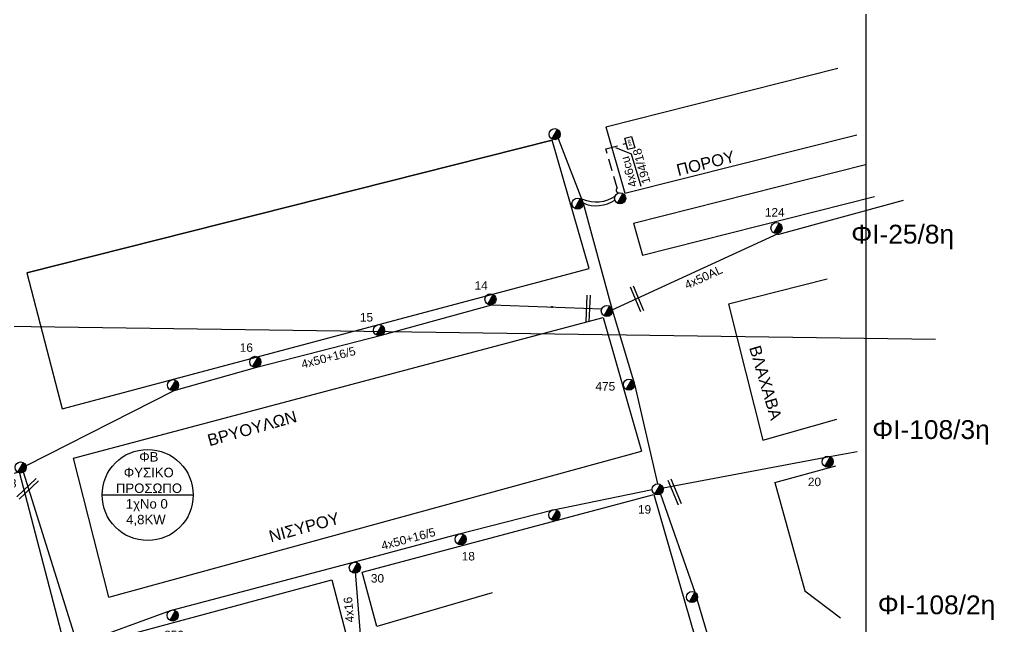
# Model space of a CAD drawing. Header units: millimetres. Extents: x 1091 to 3521, y 1177 to 2968.
# Drawn here: x 3194.7 to 3401.6, y 2439.7 to 2568.7 of the extents above; entities that cross this region are included whole.
import ezdxf
from ezdxf.enums import TextEntityAlignment as Align

# ---------------------------------------------------------------- set-up
doc = ezdxf.new("R2010")
doc.units = ezdxf.units.MM
doc.linetypes.add('DASHED', pattern=[19.05, 12.7, -6.35])
for name, color, linetype, lineweight in [('4x50+16_5', 7, 'Continuous', 30), ('Άγνωστα', 7, 'Continuous', 30), ('Γυμνά εναέρια ΧΤ (3Φ)   4x16CU', 7, 'Continuous', 30), ('Γυμνά εναέρια ΧΤ (3Φ) 4x50AL', 7, 'Continuous', 30), ('Γυμνά εναέρια ΧΤ και ΦΟΠ (3Φ)   4x50+16AL', 7, 'Continuous', 30), ('Καλώδια ΧΤ   3x150+50CU', 7, 'DASHED', 30), ('Υπόγεια καλώδια Παροχών ΧΤ   4x50AL', 7, 'DASHED', 30)]:
    doc.layers.add(name, color=color, linetype=linetype, lineweight=lineweight)
for name, color, linetype in [('Pillar OTE', 7, 'Continuous'), ('TEXT ΚΑΛΩΔΙΩΝ', 7, 'Continuous'), ('ΑΓΝΩΣΤΟ ΕΝΑΕΡΙΟ ΚΑΛΩΔΙΟ', 7, 'Continuous'), ('Επιγραφές - Σχήματα', 7, 'Continuous'), ('Στύλος ΦΜ', 7, 'Continuous'), ('Στύλος ΦΜ @ 1', 7, 'Continuous'), ('Συνδέσεις', 7, 'Continuous'), ('Τομή', 7, 'Continuous'), ('Υπόβαθρο ΔΕΗ', 7, 'Continuous')]:
    doc.layers.add(name, color=color, linetype=linetype)
doc.styles.add('arial', font='arial.ttf')
doc.styles.get("Standard").update_dxf_attribs({"font": 'arial.ttf', "height": 1.8})
doc.linetypes.add('SYN_LINE', pattern='A,0.5,-0.0001,["/\\/\\/\\/",Standard,S=0.1,R=0,X=0,Y=-0.05],-0.25', length=0.7501)
doc.dimstyles.new('ISO-25', dxfattribs={"dimtxt": 2.5, "dimasz": 2.5, "dimexe": 1.25, "dimexo": 0.625, "dimtad": 1, "dimtxsty": 'Standard', "dimcen": 2.5, "dimadec": 0, "dimazin": 0, "dimtfac": 1, "dimtmove": 0, "dimatfit": 3, "dimfxl": 1, "dimarcsym": 0})

# ---------------------------------------------------------------- blocks, each defined once
blk = doc.blocks.new('ΥΠΑΡΧΩΝ ΤΣΙΜΕΝΤΕΝΙΟΣ ΣΤΥΛΟΣ')
at = {"layer": 'Στύλος ΦΜ'}
blk.add_hatch(color=7, dxfattribs=at).paths.add_polyline_path([(-1.29, -2.28, 0.574793), (2.62, 0, 0.268822), (1.3, 2.27)])
at = {"layer": 'Στύλος ΦΜ', "color": 7}
blk.add_line((-1.29, -2.28), (1.3, 2.27), dxfattribs=at)
blk.add_circle((0, 0), 2.62, dxfattribs=at)
at = {"layer": 'Στύλος ΦΜ', "flags": 4}
for tag, p in [('ΑΡΙΘΜΟΣ', (-4.68, 8.05)), ('ΤΥΠΟΣ', (-4.91, 3.03))]:
    blk.add_attdef(tag, p, '', height=4, dxfattribs=at)
blk = doc.blocks.new('ΤΟΜΗ')
at = {"layer": 'Τομή', "ltscale": 40}
for p, q in [((11.33, -0.65), (-11.4, -0.65)), ((11.33, -3.42), (-11.4, -3.42))]:
    blk.add_line(p, q, dxfattribs=at)
blk = doc.blocks.new('_ΣΥΝΔΕΣΗ')
at = {"layer": 'Συνδέσεις', "linetype": 'SYN_LINE', "ltscale": 40}
blk.add_hatch(color=256, dxfattribs=at).paths.add_polyline_path([(0.5, -0.01, 1), (-0.5, -0.01, 1)])
at = {"layer": 'Συνδέσεις'}
blk.add_circle((0, -0.01), 0.5, dxfattribs=at)
blk = doc.blocks.new('PILLAR ΟΤΕ')
at = {"layer": 'Pillar OTE', "ltscale": 40}
blk.add_lwpolyline([(-3.31, 2.02), (3.39, 2.02), (3.39, -1.99), (-3.31, -1.99)], close=True, dxfattribs=at)
at = {"layer": 'Pillar OTE', "insert": (-1.81, 0.71), "char_height": 1.3575, "width": 109.961, "attachment_point": 1}
blk.add_mtext('{\\fArial|b1|i0|c161|p34;OTE}', dxfattribs=at)

msp = doc.modelspace()

# ---------------------------------------------------------------- linework, layer by layer
at = {"lineweight": -3, "ltscale": 0.2}
msp.add_line((3212.27, 2467.61), (3231.6, 2467.61), dxfattribs=at)
msp.add_circle((3221.94, 2467.61), 9.67, dxfattribs=at)
at = {"layer": '4x50+16_5', "color": 2, "lineweight": -3, "ltscale": 0.1}
msp.add_lwpolyline([(3196.07, 2473.84), (3227.55, 2489.79), (3245.16, 2494.78), (3271.63, 2501.59), (3295.02, 2508.04), (3318.38, 2507.14)], dxfattribs=at)
at = {"layer": '4x50+16_5', "color": 133, "lineweight": -3, "ltscale": 0.1}
msp.add_lwpolyline([(3207, 2435.86), (3226.81, 2443.1), (3265.65, 2453.31), (3288.08, 2459.33), (3307.78, 2464.42), (3329.12, 2468.76)], dxfattribs=at)
at = {"layer": 'Άγνωστα', "lineweight": -3, "ltscale": 0.1}
msp.add_lwpolyline([(3374.53, 1943.19), (1101.31, 1943.19), (1101.31, 2954.7), (3374.53, 2954.7)], close=True, dxfattribs=at)
at = {"layer": 'Άγνωστα', "color": 133, "linetype": 'SYN_LINE', "lineweight": -3, "ltscale": 8}
msp.add_lwpolyline([(3321.2, 2531.07), (3321.17, 2531.06, -0.261407), (3314.41, 2530.43), (3314.18, 2530.25)], format="xyb", dxfattribs=at)
msp.add_arc((3317.23, 2536), 6.93, 246.0361, 304.6349, dxfattribs=at)
at = {"layer": 'ΑΓΝΩΣΤΟ ΕΝΑΕΡΙΟ ΚΑΛΩΔΙΟ', "color": 133, "lineweight": -3, "ltscale": 0.1}
for points in [[(3309.11, 2543.34), (3314.42, 2529.66), (3320.64, 2506.95), (3325.35, 2491.14), (3330.21, 2470)], [(3330.89, 2467.81), (3338.17, 2446.94), (3347.42, 2415.58)]]:
    msp.add_lwpolyline(points, dxfattribs=at)
at = {"layer": 'ΑΓΝΩΣΤΟ ΕΝΑΕΡΙΟ ΚΑΛΩΔΙΟ', "color": 30, "lineweight": -3, "ltscale": 0.1}
msp.add_lwpolyline([(3331.44, 2469.11), (3365.67, 2475.61), (3372.63, 2476.82)], dxfattribs=at)
at = {"layer": 'Γυμνά εναέρια ΧΤ (3Φ)   4x16CU', "color": 133, "linetype": 'SYN_LINE', "lineweight": -3, "ltscale": 10}
msp.add_lwpolyline([(3265.95, 2452.17), (3267.49, 2432.72)], dxfattribs=at)
at = {"layer": 'Γυμνά εναέρια ΧΤ (3Φ) 4x50AL', "color": 1, "lineweight": -3, "ltscale": 0.1}
for points in [[(3355.79, 2522.99), (3382.49, 2530.28)], [(3320.64, 2506.95), (3355.86, 2523.2)]]:
    msp.add_lwpolyline(points, dxfattribs=at)
at = {"layer": 'Γυμνά εναέρια ΧΤ και ΦΟΠ (3Φ)   4x50+16AL', "color": 27, "lineweight": -3, "ltscale": 0.1}
msp.add_lwpolyline([(3214.39, 2405.42), (3207, 2435.86), (3195.57, 2472.46)], dxfattribs=at)
at = {"layer": 'Καλώδια ΧΤ   3x150+50CU', "color": 133, "linetype": 'DASHED', "lineweight": -3, "ltscale": 0.2}
msp.add_lwpolyline([(3322.16, 2531.81, -0.785832), (3321.68, 2532.86), (3319.3, 2541.14), (3323.62, 2542.38)], format="xyb", dxfattribs=at)
at = {"layer": 'Υπόβαθρο ΔΕΗ', "lineweight": -3, "ltscale": 0.1}
for points in [[(2458.14, 2950.97), (2438.62, 2514.07), (3389.31, 2500.74)], [(3319.24, 2545.86), (3368.56, 2558.31)], [(3319.24, 2545.86), (3323.29, 2531.73)], [(3323.29, 2531.73), (3372.6, 2544.18)], [(3196.27, 2514.81), (3307.87, 2542.99)], [(3325.11, 2525.38), (3374.42, 2537.83)], [(3327.05, 2518.59), (3376.37, 2531.04)], [(3325.11, 2525.38), (3327.05, 2518.59)], [(3366.29, 2513.44), (3345.31, 2508.15), (3352.65, 2479.24), (3368.33, 2483.71)], [(3213.65, 2445.93), (3206.15, 2475.45), (3318.69, 2505.31)], [(3318.69, 2505.31), (3326.84, 2476.89)], [(3213.65, 2445.93), (3326.84, 2476.89)], [(3355.18, 2470.29), (3368.12, 2473.78)], [(3157.15, 2462.23), (3194.65, 2472.55), (3209.51, 2415.54), (3207.81, 2402.66)], [(3355.18, 2470.29), (3361.54, 2447.26)], [(3295.1, 2446.8), (3270.59, 2439.69), (3267.52, 2451.23), (3329.47, 2467.75)], [(3329.47, 2467.75), (3339.28, 2433.55)], [(3224.25, 2403.47), (3215.9, 2437.39), (3261.05, 2449.6), (3264.02, 2438.21), (3244.69, 2433.22)], [(3361.54, 2447.26), (3369.14, 2441.54)]]:
    msp.add_lwpolyline(points, dxfattribs=at)
msp.add_lwpolyline([(3196.27, 2514.81), (3203.74, 2485.95), (3315.69, 2515.72), (3307.87, 2542.99)], close=True, dxfattribs=at)

# ---------------------------------------------------------------- block references
at = {"layer": 'Pillar OTE', "xscale": 0.375, "yscale": 0.375, "zscale": 0.375, "rotation": 106}
msp.add_blockref('PILLAR ΟΤΕ', (3324.36, 2542.4), dxfattribs=at)
at = {"layer": 'Στύλος ΦΜ @ 1', "lineweight": -3, "ltscale": 40, "xscale": 0.4499999999998181, "yscale": 0.4499999999998181, "zscale": 0.4499999999998181}
for p in [(3308.4, 2544.28), (3313.25, 2529.52), (3322.3, 2530.64), (3319.48, 2506.72), (3227.33, 2490.95), (3308.31, 2463.37), (3337.59, 2445.92)]:
    msp.add_blockref('ΥΠΑΡΧΩΝ ΤΣΙΜΕΝΤΕΝΙΟΣ ΣΤΥΛΟΣ', p, dxfattribs=at)
at = {"layer": 'Στύλος ΦΜ @ 1', "lineweight": -3, "ltscale": 40}
ref = msp.add_blockref('ΥΠΑΡΧΩΝ ΤΣΙΜΕΝΤΕΝΙΟΣ ΣΤΥΛΟΣ', (3355.52, 2524.33), dxfattribs=dict(at, xscale=0.4499999999998181, yscale=0.4499999999998181, zscale=0.4499999999998181))
ref.add_attrib('ΤΥΠΟΣ', '124', (3353.05, 2526.79), dxfattribs={"layer": 'Στύλος ΦΜ', "height": 1.8, "flags": 4})
ref = msp.add_blockref('ΥΠΑΡΧΩΝ ΤΣΙΜΕΝΤΕΝΙΟΣ ΣΤΥΛΟΣ', (3294.76, 2509.19), dxfattribs=dict(at, xscale=0.4499999999998181, yscale=0.4499999999998181, zscale=0.4499999999998181))
ref.add_attrib('ΑΡΙΘΜΟΣ', '14', (3291.38, 2511.23), dxfattribs={"layer": 'Στύλος ΦΜ', "height": 1.8, "flags": 4})
ref = msp.add_blockref('ΥΠΑΡΧΩΝ ΤΣΙΜΕΝΤΕΝΙΟΣ ΣΤΥΛΟΣ', (3271.09, 2502.63), dxfattribs=dict(at, xscale=0.4499999999998181, yscale=0.4499999999998181, zscale=0.4499999999998181))
ref.add_attrib('ΑΡΙΘΜΟΣ', '15', (3267.02, 2504.47), dxfattribs={"layer": 'Στύλος ΦΜ', "height": 1.8, "flags": 4})
ref = msp.add_blockref('ΥΠΑΡΧΩΝ ΤΣΙΜΕΝΤΕΝΙΟΣ ΣΤΥΛΟΣ', (3244.79, 2495.9), dxfattribs=dict(at, xscale=0.4499999999998181, yscale=0.4499999999998181, zscale=0.4499999999998181))
ref.add_attrib('ΑΡΙΘΜΟΣ', '16', (3241.5, 2498.04), dxfattribs={"layer": 'Στύλος ΦΜ', "height": 1.8, "flags": 4})
ref = msp.add_blockref('ΥΠΑΡΧΩΝ ΤΣΙΜΕΝΤΕΝΙΟΣ ΣΤΥΛΟΣ', (3324.17, 2491.07), dxfattribs=dict(at, xscale=0.4499999999998181, yscale=0.4499999999998181, zscale=0.4499999999998181))
ref.add_attrib('ΑΡΙΘΜΟΣ', '475', (3317.06, 2489.8), dxfattribs={"layer": 'Στύλος ΦΜ', "height": 1.8, "flags": 4})
ref = msp.add_blockref('ΥΠΑΡΧΩΝ ΤΣΙΜΕΝΤΕΝΙΟΣ ΣΤΥΛΟΣ', (3366.39, 2474.68), dxfattribs=dict(at, xscale=0.4499999999998181, yscale=0.4499999999998181, zscale=0.4499999999998181))
ref.add_attrib('ΤΥΠΟΣ', '20', (3362.19, 2469.5), dxfattribs={"layer": 'Στύλος ΦΜ', "height": 1.8, "flags": 4})
ref = msp.add_blockref('ΥΠΑΡΧΩΝ ΤΣΙΜΕΝΤΕΝΙΟΣ ΣΤΥΛΟΣ', (3194.95, 2473.46), dxfattribs=dict(at, xscale=0.4499999999998181, yscale=0.4499999999998181, zscale=0.4499999999998181))
ref.add_attrib('ΑΡΙΘΜΟΣ', '3', (3192.67, 2469.19), dxfattribs={"layer": 'Στύλος ΦΜ', "height": 1.8, "flags": 4})
ref = msp.add_blockref('ΥΠΑΡΧΩΝ ΤΣΙΜΕΝΤΕΝΙΟΣ ΣΤΥΛΟΣ', (3330.29, 2468.83), dxfattribs=dict(at, xscale=0.4499999999998181, yscale=0.4499999999998181, zscale=0.4499999999998181))
ref.add_attrib('ΤΥΠΟΣ', '19', (3326.09, 2463.65), dxfattribs={"layer": 'Στύλος ΦΜ', "height": 1.8, "flags": 4})
ref = msp.add_blockref('ΥΠΑΡΧΩΝ ΤΣΙΜΕΝΤΕΝΙΟΣ ΣΤΥΛΟΣ', (3288.44, 2458.21), dxfattribs=dict(at, xscale=0.4499999999998181, yscale=0.4499999999998181, zscale=0.4499999999998181))
ref.add_attrib('ΑΡΙΘΜΟΣ', '18', (3288.65, 2453.7), dxfattribs={"layer": 'Στύλος ΦΜ', "height": 1.8, "flags": 4})
ref = msp.add_blockref('ΥΠΑΡΧΩΝ ΤΣΙΜΕΝΤΕΝΙΟΣ ΣΤΥΛΟΣ', (3265.95, 2452.17), dxfattribs=dict(at, xscale=0.4499999999998181, yscale=0.4499999999998181, zscale=0.4499999999998181))
ref.add_attrib('ΑΡΙΘΜΟΣ', '30', (3269.35, 2449), dxfattribs={"layer": 'Στύλος ΦΜ', "height": 1.8, "flags": 4})
ref = msp.add_blockref('ΥΠΑΡΧΩΝ ΤΣΙΜΕΝΤΕΝΙΟΣ ΣΤΥΛΟΣ', (3227.26, 2442.01), dxfattribs=dict(at, xscale=0.4499999999998181, yscale=0.4499999999998181, zscale=0.4499999999998181))
ref.add_attrib('ΑΡΙΘΜΟΣ', '852', (3225.46, 2436.96), dxfattribs={"layer": 'Στύλος ΦΜ', "height": 1.8, "flags": 4})
at = {"layer": 'Συνδέσεις', "lineweight": -3, "xscale": 0.25, "yscale": 0.25, "zscale": 0.25, "rotation": 46.2675982787486}
msp.add_blockref('_ΣΥΝΔΕΣΗ', (3307.83, 2507.55), dxfattribs=at)
at = {"layer": 'Τομή', "lineweight": -3, "xscale": 0.25, "yscale": 0.25, "zscale": 0.25}
for p, rotation in [((3325.36, 2509.15), 112.5829112541138), ((3314.95, 2507.27), 87.38809679531687), ((3196.79, 2468.53), 223.6829760257973), ((3333.4, 2468.09), 112.5829112541138)]:
    msp.add_blockref('ΤΟΜΗ', p, dxfattribs=dict(at, rotation=rotation))

# ---------------------------------------------------------------- texts
at = {"lineweight": -3, "ltscale": 40, "char_height": 2.5, "width": 25.1405, "attachment_point": 1, "style": 'arial'}
for s, insert, rotation in [('ΠΟΡΟΥ', (3334.04, 2537.81), 14), ('ΒΛΑΧΑΒΑ', (3352.07, 2499.64), 286.596), ('ΒΡΥΟΥΛΩΝ', (3234.39, 2480.36), 15.6034), ('ΝΙΣΥΡΟΥ', (3247.45, 2459.94), 15.2928)]:
    msp.add_mtext(s, dxfattribs=dict(at, insert=insert, rotation=rotation))
at = {"layer": 'TEXT ΚΑΛΩΔΙΩΝ', "lineweight": -3, "ltscale": 0.1, "style": 'arial'}
for s, rotation, p in [('4x50AL', 24.7679, (3340.01, 2513.9)), ('4x50+16/5', 14.434, (3260.32, 2496.82)), ('4x50+16/5', 15.0117, (3277.3, 2458.3)), ('4x16', 94.9184, (3264.67, 2443.24))]:
    msp.add_text(s, height=1.8, rotation=rotation, dxfattribs=at).set_placement(p, align=Align.MIDDLE_CENTER)
at = {"layer": 'Επιγραφές - Σχήματα', "lineweight": -3, "ltscale": 0.2, "char_height": 4, "width": 19.6719, "attachment_point": 1}
for s, insert in [('ΦΙ-25/8η', (3371.39, 2525.04)), ('ΦI-108/3η', (3375.86, 2483.51)), ('ΦI-108/2η', (3377.03, 2446.27))]:
    msp.add_mtext(s, dxfattribs=dict(at, insert=insert))
at = {"layer": 'Υπόβαθρο ΔΕΗ', "lineweight": -3, "char_height": 2, "attachment_point": 1}
for s, heights, insert in [('{\\W8.64836; }ΦΒ \\P{\\W4.42067; }ΦΥΣΙΚΟ \\P{\\W2.28183; }ΠΡΟΣΩΠΟ', [9.11], (3213.42, 2476.72)), ('{\\W5.64925; }1χΝο 0\\P{\\W5.75643; }4,8KW', [0], (3212.9, 2466.73))]:
    msp.add_mtext_dynamic_manual_height_columns(s, width=17.2548, gutter_width=12.5, heights=heights, dxfattribs=dict(at, insert=insert))
at = {"layer": 'Υπόγεια καλώδια Παροχών ΧΤ   4x50AL', "color": 7, "ltscale": 0.2, "char_height": 1.8, "attachment_point": 1, "rotation": 106}
for s, insert in [('194/18', (3327.05, 2533.53)), ('4x6cu', (3324.24, 2532.82))]:
    msp.add_mtext_dynamic_manual_height_columns(s, width=1.8, gutter_width=12.5, heights=[0.118], dxfattribs=dict(at, insert=insert))

# ---------------------------------------------------------------- leaders
at = {"layer": 'Επιγραφές - Σχήματα'}
msp.add_leader([(3321.32, 2541.45), (3324.67, 2540.08), (3326.72, 2533.27)], dimstyle='ISO-25', override={"dimasz": 0.1, "dimgap": 0.625, "dimtad": 0}, dxfattribs=at)

doc.saveas('drawing.dxf')
